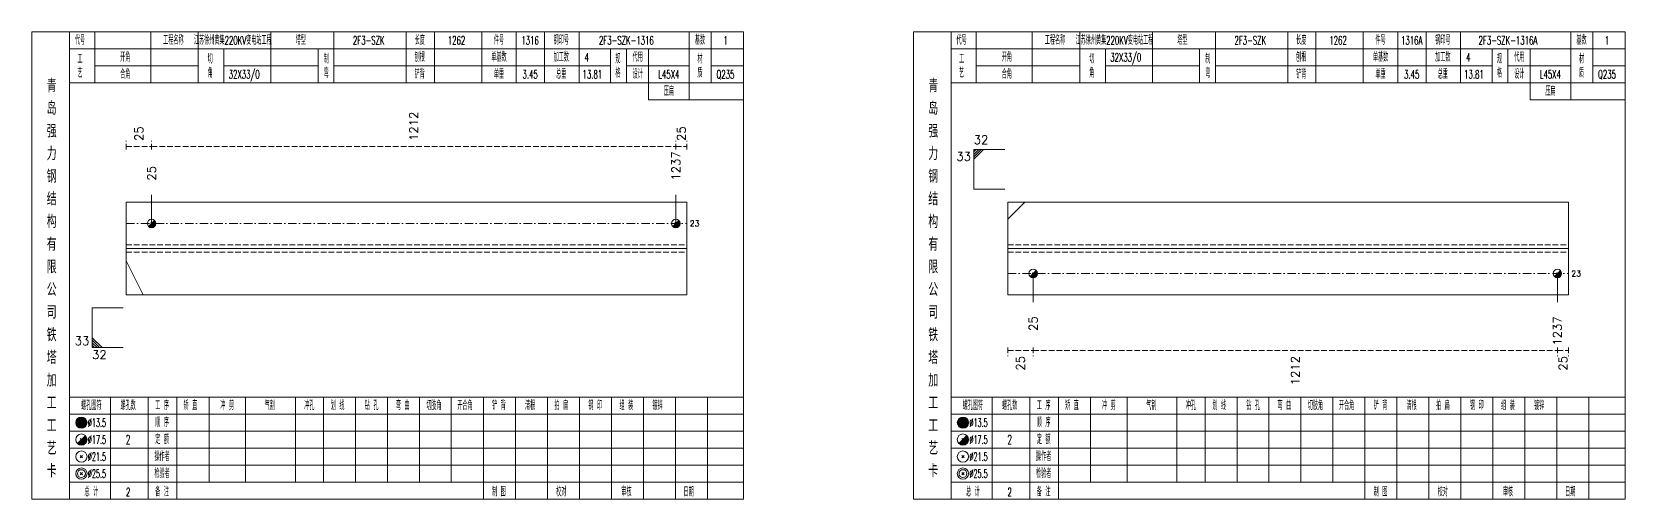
# Model space of a CAD drawing. Extents: x 0 to 4623, y -1159 to 4890.
# Drawn here: x 1557 to 2120, y 225 to 390 of the extents above; entities that cross this region are included whole.
import ezdxf
from ezdxf.enums import TextEntityAlignment as Align

# ---------------------------------------------------------------- set-up
doc = ezdxf.new("R2010")
doc.units = 0
doc.header["$MEASUREMENT"] = 0
doc.linetypes.add('一点画线', pattern=[5.2, 3, -1, 0.2, -1])
doc.linetypes.add('虚线', pattern=[2.75, 2, -0.75])
doc.layers.get('0').update_dxf_attribs({"linetype": 'CONTINUOUS', "lineweight": 25})
for name, color, linetype, lineweight in [('1', 7, 'CONTINUOUS', 25), ('4', 7, 'CONTINUOUS', 25), ('5', 7, 'CONTINUOUS', 25)]:
    doc.layers.add(name, color=color, linetype=linetype, lineweight=lineweight)
doc.styles.get("Standard").update_dxf_attribs({"font": 'simplex.shx', "width": 0.7, "height": 3, "bigfont": 'gbhzfs.shx'})

# ---------------------------------------------------------------- blocks, each defined once
blk = doc.blocks.new('孔17.5')
at = {"layer": '5', "color": 7, "linetype": 'Continuous', "lineweight": 13}
for p, q in [((-0.707, -0.707), (0.707, 0.707)), ((-0.2, 0.2), (0.2, -0.2))]:
    blk.add_line(p, q, dxfattribs=at)
blk.add_circle((0, 0), 1, dxfattribs=at)
for radius in [0.9, 0.8, 0.7, 0.6, 0.5, 0.4, 0.3, 0.2, 0.1]:
    blk.add_arc((0, 0), radius, 225, 45, dxfattribs=at)

msp = doc.modelspace()

# ---------------------------------------------------------------- linework, layer by layer
at = {"color": 8, "linetype": '虚线', "lineweight": 9}
for p, q in [((1590.3, 348.5), (1590.3, 351.5)), ((1590.3, 349.5), (1599.3, 349.5)), ((1599.3, 348.5), (1599.3, 351.5)), ((1599.3, 348.5), (1599.3, 351.5)), ((1599.3, 349.5), (1784.476, 349.5)), ((1784.476, 348.5), (1784.476, 351.5)), ((1784.476, 348.5), (1784.476, 351.5)), ((1784.476, 349.5), (1788.4, 349.5)), ((1788.4, 348.5), (1788.4, 351.5)), ((1901.7, 278.5), (1901.7, 275.5)), ((1901.7, 277.5), (1910.7, 277.5)), ((1910.7, 278.5), (1910.7, 275.5)), ((1910.7, 278.5), (1910.7, 275.5)), ((1910.7, 277.5), (2095.876, 277.5)), ((2095.876, 278.5), (2095.876, 275.5)), ((2095.876, 278.5), (2095.876, 275.5)), ((2095.876, 277.5), (2099.8, 277.5)), ((2099.8, 278.5), (2099.8, 275.5))]:
    msp.add_line(p, q, dxfattribs=at)
at = {"color": 7, "linetype": 'Continuous', "lineweight": 13}
for p, q in [((1889.7, 348.5), (1900.7, 348.5)), ((1889.7, 334.5), (1889.7, 348.5)), ((1890.575, 348.5), (1889.7, 347.625)), ((1891.45, 348.5), (1889.7, 346.75)), ((1892.325, 348.5), (1889.7, 345.875)), ((1893.2, 348.5), (1889.7, 345)), ((1599.3, 322.333), (1599.3, 332.5)), ((1784.476, 322.333), (1784.476, 332.5)), ((1889.7, 334.5), (1900.7, 334.5)), ((1901.7, 323.833), (1907.7, 329.833)), ((1590.3, 309.144), (1596.3, 297.167)), ((1910.7, 304.667), (1910.7, 294.5)), ((2095.876, 304.667), (2095.876, 294.5)), ((1578.3, 292.5), (1589.3, 292.5)), ((1578.3, 292.5), (1578.3, 278.5)), ((1581.8, 278.5), (1578.3, 282)), ((1580.925, 278.5), (1578.3, 281.125)), ((1580.05, 278.5), (1578.3, 280.25)), ((1579.175, 278.5), (1578.3, 279.375)), ((1578.3, 278.5), (1589.3, 278.5))]:
    msp.add_line(p, q, dxfattribs=at)
at = {"color": 7, "linetype": 'Continuous', "lineweight": 18}
for p, q in [((1590.3, 329.833), (1590.3, 297.167)), ((1590.3, 329.833), (1788.4, 329.833)), ((1788.4, 329.833), (1788.4, 297.167)), ((1901.7, 329.833), (1901.7, 297.167)), ((1901.7, 329.833), (2099.8, 329.833)), ((2099.8, 329.833), (2099.8, 297.167)), ((1590.3, 313.5), (1788.4, 313.5)), ((1901.7, 313.5), (2099.8, 313.5))]:
    msp.add_line(p, q, dxfattribs=at)
at = {"color": 3, "linetype": '一点画线', "lineweight": 13}
for p, q in [((1590.3, 322.333), (1788.4, 322.333)), ((1901.7, 304.667), (2099.8, 304.667))]:
    msp.add_line(p, q, dxfattribs=at)
at = {"color": 1, "linetype": '虚线', "lineweight": 18}
for p, q in [((1590.3, 314.833), (1788.4, 314.833)), ((1590.3, 312.167), (1788.4, 312.167)), ((1901.7, 314.833), (2099.8, 314.833)), ((1901.7, 312.167), (2099.8, 312.167))]:
    msp.add_line(p, q, dxfattribs=at)
at = {"layer": '1', "color": 7, "linetype": 'Continuous', "lineweight": 18}
for p, q in [((1590.3, 297.167), (1788.4, 297.167)), ((1901.7, 297.167), (2099.8, 297.167))]:
    msp.add_line(p, q, dxfattribs=at)
at = {"layer": '4', "color": 1, "linetype": 'Continuous', "lineweight": 18}
for p, q in [((1570.3, 225), (1570.3, 390)), ((1579.2, 372), (1579.2, 390)), ((1599, 372), (1599, 390)), ((1615.8, 372), (1615.8, 390)), ((1641.4, 372), (1641.4, 390)), ((1663.7, 372), (1663.7, 390)), ((1689.2, 372), (1689.2, 390)), ((1699.2, 372), (1699.2, 390)), ((1715.9, 372), (1715.9, 390)), ((1728.1, 372), (1728.1, 390)), ((1738.1, 372), (1738.1, 390)), ((1750.3, 372), (1750.3, 390)), ((1789.2, 366), (1789.2, 390)), ((1797, 372), (1797, 390)), ((1881.7, 225), (1881.7, 390)), ((1890.6, 372), (1890.6, 390)), ((1910.4, 372), (1910.4, 390)), ((1927.2, 372), (1927.2, 390)), ((1952.8, 372), (1952.8, 390)), ((1975.1, 372), (1975.1, 390)), ((2000.6, 372), (2000.6, 390)), ((2010.6, 372), (2010.6, 390)), ((2027.3, 372), (2027.3, 390)), ((2039.5, 372), (2039.5, 390)), ((2049.5, 372), (2049.5, 390)), ((2061.7, 372), (2061.7, 390)), ((2100.6, 366), (2100.6, 390)), ((2108.4, 372), (2108.4, 390)), ((1570.3, 384), (1808.4, 384)), ((1624.8, 372), (1624.8, 384)), ((1658.1, 372), (1658.1, 384)), ((1761.4, 372), (1761.4, 384)), ((1767, 372), (1767, 384)), ((1774.8, 366), (1774.8, 384)), ((1881.7, 384), (2119.8, 384)), ((1936.2, 372), (1936.2, 384)), ((1969.5, 372), (1969.5, 384)), ((2072.8, 372), (2072.8, 384)), ((2078.4, 372), (2078.4, 384)), ((2086.2, 366), (2086.2, 384)), ((1579.2, 378), (1615.8, 378)), ((1624.8, 378), (1658.1, 378)), ((1663.7, 378), (1761.4, 378)), ((1767, 378), (1789.2, 378)), ((1797, 378), (1808.4, 378)), ((1890.6, 378), (1927.2, 378)), ((1936.2, 378), (1969.5, 378)), ((1975.1, 378), (2072.8, 378)), ((2078.4, 378), (2100.6, 378)), ((2108.4, 378), (2119.8, 378)), ((1570.3, 372), (1808.4, 372)), ((1881.7, 372), (2119.8, 372)), ((1774.8, 366), (1808.4, 366)), ((2086.2, 366), (2119.8, 366)), ((1570.3, 261), (1808.4, 261)), ((1584.8, 225), (1584.8, 261)), ((1598.1, 225), (1598.1, 261)), ((1608.2, 225), (1608.2, 261)), ((1619.6, 231), (1619.6, 261)), ((1632.5, 231), (1632.5, 261)), ((1650.1, 231), (1650.1, 261)), ((1660, 231), (1660, 261)), ((1671.3, 231), (1671.3, 261)), ((1682.6, 231), (1682.6, 261)), ((1693.9, 231), (1693.9, 261)), ((1705.1, 231), (1705.1, 261)), ((1716.5, 231), (1716.5, 261)), ((1727.8, 231), (1727.8, 261)), ((1739.1, 231), (1739.1, 261)), ((1750.4, 231), (1750.4, 261)), ((1761.7, 231), (1761.7, 261)), ((1773, 231), (1773, 261)), ((1784.3, 231), (1784.3, 261)), ((1795.6, 231), (1795.6, 261)), ((1881.7, 261), (2119.8, 261)), ((1896.2, 225), (1896.2, 261)), ((1909.5, 225), (1909.5, 261)), ((1919.6, 225), (1919.6, 261)), ((1931, 231), (1931, 261)), ((1943.9, 231), (1943.9, 261)), ((1961.5, 231), (1961.5, 261)), ((1971.4, 231), (1971.4, 261)), ((1982.7, 231), (1982.7, 261)), ((1994, 231), (1994, 261)), ((2005.3, 231), (2005.3, 261)), ((2016.5, 231), (2016.5, 261)), ((2027.9, 231), (2027.9, 261)), ((2039.2, 231), (2039.2, 261)), ((2050.5, 231), (2050.5, 261)), ((2061.8, 231), (2061.8, 261)), ((2073.1, 231), (2073.1, 261)), ((2084.4, 231), (2084.4, 261)), ((2095.7, 231), (2095.7, 261)), ((2107, 231), (2107, 261)), ((1570.3, 255), (1808.4, 255)), ((1881.7, 255), (2119.8, 255)), ((1570.3, 249), (1808.4, 249)), ((1881.7, 249), (2119.8, 249)), ((1570.3, 243), (1808.4, 243)), ((1881.7, 243), (2119.8, 243)), ((1570.3, 237), (1808.4, 237)), ((1881.7, 237), (2119.8, 237)), ((1570.3, 231), (1808.4, 231)), ((1716.5, 225), (1716.5, 231)), ((1727.8, 225), (1727.8, 231)), ((1739.1, 225), (1739.1, 231)), ((1750.4, 225), (1750.4, 231)), ((1761.7, 225), (1761.7, 231)), ((1773, 225), (1773, 231)), ((1784.3, 225), (1784.3, 231)), ((1795.6, 225), (1795.6, 231)), ((1881.7, 231), (2119.8, 231)), ((2027.9, 225), (2027.9, 231)), ((2039.2, 225), (2039.2, 231)), ((2050.5, 225), (2050.5, 231)), ((2061.8, 225), (2061.8, 231)), ((2073.1, 225), (2073.1, 231)), ((2084.4, 225), (2084.4, 231)), ((2095.7, 225), (2095.7, 231)), ((2107, 225), (2107, 231))]:
    msp.add_line(p, q, dxfattribs=at)
at = {"layer": '4', "color": 7, "linetype": 'Continuous', "lineweight": 13}
for p, q in [((1574.3, 251.8), (1574.7, 252.2)), ((1574.7, 251.8), (1574.3, 252.2)), ((1885.7, 251.8), (1886.1, 252.2)), ((1886.1, 251.8), (1885.7, 252.2)), ((1573.086, 244.586), (1575.914, 247.414)), ((1574.1, 246.4), (1574.9, 245.6)), ((1884.486, 244.586), (1887.314, 247.414)), ((1885.5, 246.4), (1886.3, 245.6)), ((1574.1, 239.6), (1574.9, 240.4)), ((1574.1, 240.4), (1574.9, 239.6)), ((1885.5, 239.6), (1886.3, 240.4)), ((1885.5, 240.4), (1886.3, 239.6)), ((1574.1, 233.6), (1574.9, 234.4)), ((1574.1, 234.4), (1574.9, 233.6)), ((1885.5, 233.6), (1886.3, 234.4)), ((1885.5, 234.4), (1886.3, 233.6))]:
    msp.add_line(p, q, dxfattribs=at)
at = {"layer": '4', "color": 1, "linetype": 'Continuous', "lineweight": 18}
for points in [[(1557, 390), (1557, 225), (1808.4, 225), (1808.4, 390)], [(1868.4, 390), (1868.4, 225), (2119.8, 225), (2119.8, 390)]]:
    msp.add_lwpolyline(points, close=True, dxfattribs=at)
at = {"layer": '4', "color": 7, "linetype": 'Continuous', "lineweight": 13}
for centre, radius in [((1574.5, 252), 2), ((1574.5, 252), 1.8), ((1574.5, 252), 1.6), ((1574.5, 252), 1.4), ((1885.9, 252), 2), ((1885.9, 252), 1.8), ((1885.9, 252), 1.6), ((1885.9, 252), 1.4), ((1574.5, 246), 2), ((1574.5, 252), 1.2), ((1574.5, 252), 1), ((1574.5, 252), 0.8), ((1574.5, 252), 0.6), ((1574.5, 252), 0.4), ((1574.5, 252), 0.2), ((1885.9, 246), 2), ((1885.9, 252), 1.2), ((1885.9, 252), 1), ((1885.9, 252), 0.8), ((1885.9, 252), 0.6), ((1885.9, 252), 0.4), ((1885.9, 252), 0.2), ((1574.5, 240), 2), ((1885.9, 240), 2), ((1574.5, 234), 2), ((1574.5, 234), 1.4), ((1885.9, 234), 2), ((1885.9, 234), 1.4)]:
    msp.add_circle(centre, radius, dxfattribs=at)
for centre, radius in [((1574.5, 246), 1.8), ((1574.5, 246), 1.6), ((1574.5, 246), 1.4), ((1574.5, 246), 1.2), ((1574.5, 246), 1), ((1574.5, 246), 0.8), ((1574.5, 246), 0.6), ((1574.5, 246), 0.4), ((1574.5, 246), 0.2), ((1885.9, 246), 1.8), ((1885.9, 246), 1.6), ((1885.9, 246), 1.4), ((1885.9, 246), 1.2), ((1885.9, 246), 1), ((1885.9, 246), 0.8), ((1885.9, 246), 0.6), ((1885.9, 246), 0.4), ((1885.9, 246), 0.2)]:
    msp.add_arc(centre, radius, 225, 45, dxfattribs=at)

# ---------------------------------------------------------------- block references
at = {"color": 7, "linetype": 'Continuous', "lineweight": 13, "xscale": 1.5, "yscale": 1.5, "zscale": 1.5}
for p in [(1599.3, 322.333), (1784.476, 322.333)]:
    msp.add_blockref('孔17.5', p, dxfattribs=at)
at = {"layer": '1', "color": 7, "linetype": 'Continuous', "lineweight": 13, "xscale": 1.5, "yscale": 1.5, "zscale": 1.5}
for p in [(1910.7, 304.667), (2095.876, 304.667)]:
    msp.add_blockref('孔17.5', p, dxfattribs=at)

# ---------------------------------------------------------------- texts
at = {"color": 8, "linetype": 'Continuous', "lineweight": 9}
for s, p in [('1212', (1691.888, 351.5)), ('25', (1594.8, 351.5)), ('25', (1786.438, 351.5))]:
    msp.add_text(s, height=3, rotation=90, dxfattribs=at).set_placement(p, align=Align.MIDDLE_LEFT)
at = {"color": 7, "linetype": 'Continuous', "lineweight": 13}
msp.add_text('32', height=3, dxfattribs=at).set_placement((1889.7, 349.5), align=Align.BOTTOM_LEFT)
for s, p in [('1237', (1784.476, 337.5)), ('25', (1599.3, 337.5))]:
    msp.add_text(s, height=3, rotation=90, dxfattribs=at).set_placement(p, align=Align.MIDDLE_LEFT)
msp.add_text('33', height=3, dxfattribs=at).set_placement((1888.7, 347.5), align=Align.TOP_RIGHT)
for p in [(1789.4, 322.333), (2100.8, 304.667)]:
    msp.add_text('23', height=2, dxfattribs=at).set_placement(p, align=Align.MIDDLE_LEFT)
msp.add_text('33', height=3, dxfattribs=at).set_placement((1577.3, 278.5), align=Align.BOTTOM_RIGHT)
msp.add_text('32', height=3, dxfattribs=at).set_placement((1578.3, 277.5), align=Align.TOP_LEFT)
at = {"color": 8, "linetype": 'Continuous', "lineweight": 9}
for s, p in [('25', (1906.2, 275.5)), ('1212', (2003.288, 275.5)), ('25', (2097.838, 275.5))]:
    msp.add_text(s, height=3, rotation=90, dxfattribs=at).set_placement(p, align=Align.MIDDLE_RIGHT)
at = {"layer": '1', "color": 7, "linetype": 'Continuous', "lineweight": 13}
for s, p in [('25', (1910.7, 289.5)), ('1237', (2095.876, 289.5))]:
    msp.add_text(s, height=3, rotation=90, dxfattribs=at).set_placement(p, align=Align.MIDDLE_RIGHT)
at = {"layer": '4', "color": 1, "linetype": 'Continuous', "lineweight": 13}
for s, height, width, p in [('代号', 3, 0.6, (1574, 387)), ('工程名称', 3, 0.6, (1607, 387)), ('江苏徐州黄集220KV变电站工程', 3, 0.6, (1628, 387)), ('塔型', 3, 0.6, (1652, 387)), ('2F3-SZK', 3, 0.6, (1676, 387)), ('长度', 3, 0.6, (1694, 387)), ('1262', 3, 0.6, (1707, 387)), ('件号', 3, 0.6, (1722, 387)), ('1316', 3, 0.6, (1733, 387)), ('钢印号', 3, 0.6, (1744, 387)), ('2F3-SZK-1316', 3, 0.6, (1767, 387)), ('基数', 3, 0.6, (1793, 387)), ('1', 3, 0.6, (1802, 387)), ('代号', 3, 0.6, (1885.4, 387)), ('工程名称', 3, 0.6, (1918.4, 387)), ('江苏徐州黄集220KV变电站工程', 3, 0.6, (1939.4, 387)), ('塔型', 3, 0.6, (1963.4, 387)), ('2F3-SZK', 3, 0.6, (1987.4, 387)), ('长度', 3, 0.6, (2005.4, 387)), ('1262', 3, 0.6, (2018.4, 387)), ('件号', 3, 0.6, (2033.4, 387)), ('1316A', 3, 0.6, (2044.4, 387)), ('钢印号', 3, 0.6, (2055.4, 387)), ('2F3-SZK-1316A', 3, 0.6, (2078.4, 387)), ('基数', 3, 0.6, (2104.4, 387)), ('1', 3, 0.6, (2113.4, 387)), ('开角', 3, 0.6, (1590, 381)), ('刨根', 3, 0.6, (1694, 381)), ('单基数', 3, 0.6, (1722, 381)), ('加工数', 3, 0.6, (1744, 381)), ('代用', 3, 0.6, (1771, 381)), ('开角', 3, 0.6, (1901.4, 381)), ('32X33/0', 3, 0.6, (1943.4, 381)), ('刨根', 3, 0.6, (2005.4, 381)), ('单基数', 3, 0.6, (2033.4, 381)), ('加工数', 3, 0.6, (2055.4, 381)), ('代用', 3, 0.6, (2082.4, 381)), ('工', 3, 0.6, (1574, 380.4)), ('艺', 3, 0.6, (1574, 375.4)), ('切', 3, 0.6, (1620, 380.4)), ('角', 3, 0.6, (1620, 375.4)), ('制', 3, 0.6, (1661, 380.4)), ('弯', 3, 0.6, (1661, 375.4)), ('4', 3, 0.6, (1753, 381)), ('格', 3, 0.6, (1764, 375.4)), ('规', 3, 0.6, (1764, 380.4)), ('材', 3, 0.6, (1793, 380.4)), ('质', 3, 0.6, (1793, 375.4)), ('工', 3, 0.6, (1885.4, 380.4)), ('艺', 3, 0.6, (1885.4, 375.4)), ('切', 3, 0.6, (1931.4, 380.4)), ('角', 3, 0.6, (1931.4, 375.4)), ('制', 3, 0.6, (1972.4, 380.4)), ('弯', 3, 0.6, (1972.4, 375.4)), ('4', 3, 0.6, (2064.4, 381)), ('格', 3, 0.6, (2075.4, 375.4)), ('规', 3, 0.6, (2075.4, 380.4)), ('材', 3, 0.6, (2104.4, 380.4)), ('质', 3, 0.6, (2104.4, 375.4)), ('青', 4.6, 0.8, (1564, 371)), ('合角', 3, 0.6, (1590, 375)), ('32X33/0', 3, 0.6, (1632, 375)), ('铲背', 3, 0.6, (1694, 375)), ('单重', 3, 0.6, (1722, 375)), ('3.45', 3, 0.6, (1733, 375)), ('总重', 3, 0.6, (1744, 375)), ('13.81', 3, 0.6, (1755, 375)), ('设计', 3, 0.6, (1771, 375)), ('L45X4', 3, 0.6, (1782, 375)), ('Q235', 3, 0.6, (1802, 375)), ('青', 4.6, 0.8, (1875.4, 371)), ('合角', 3, 0.6, (1901.4, 375)), ('铲背', 3, 0.6, (2005.4, 375)), ('单重', 3, 0.6, (2033.4, 375)), ('3.45', 3, 0.6, (2044.4, 375)), ('总重', 3, 0.6, (2055.4, 375)), ('13.81', 3, 0.6, (2066.4, 375)), ('设计', 3, 0.6, (2082.4, 375)), ('L45X4', 3, 0.6, (2093.4, 375)), ('Q235', 3, 0.6, (2113.4, 375)), ('压扁', 3, 0.6, (1782, 369)), ('压扁', 3, 0.6, (2093.4, 369)), ('岛', 4.6, 0.8, (1564, 363)), ('岛', 4.6, 0.8, (1875.4, 363)), ('强', 4.6, 0.8, (1564, 355)), ('强', 4.6, 0.8, (1875.4, 355)), ('力', 4.6, 0.8, (1564, 347)), ('力', 4.6, 0.8, (1875.4, 347)), ('钢', 4.6, 0.8, (1564, 339)), ('钢', 4.6, 0.8, (1875.4, 339)), ('结', 4.6, 0.8, (1564, 331)), ('结', 4.6, 0.8, (1875.4, 331)), ('构', 4.6, 0.8, (1564, 323)), ('构', 4.6, 0.8, (1875.4, 323)), ('有', 4.6, 0.8, (1564, 315)), ('有', 4.6, 0.8, (1875.4, 315)), ('限', 4.6, 0.8, (1564, 307)), ('限', 4.6, 0.8, (1875.4, 307)), ('公', 4.6, 0.8, (1564, 299)), ('公', 4.6, 0.8, (1875.4, 299)), ('司', 4.6, 0.8, (1564, 291)), ('司', 4.6, 0.8, (1875.4, 291)), ('铁', 4.6, 0.8, (1564, 283)), ('铁', 4.6, 0.8, (1875.4, 283)), ('塔', 4.6, 0.8, (1564, 275)), ('塔', 4.6, 0.8, (1875.4, 275)), ('加', 4.6, 0.8, (1564, 267)), ('加', 4.6, 0.8, (1875.4, 267)), ('工', 4.6, 0.8, (1564, 259)), ('螺孔图符', 3, 0.6, (1578, 258)), ('螺孔数', 3, 0.6, (1591, 258)), ('工 序', 3, 0.6, (1603, 258)), ('矫 直', 3, 0.6, (1613, 258)), ('冲 剪', 3, 0.6, (1626, 258)), ('气割', 3, 0.6, (1641, 258)), ('冲孔', 3, 0.6, (1655, 258)), ('划 线', 3, 0.6, (1665, 258)), ('钻 孔', 3, 0.6, (1677, 258)), ('弯 曲', 3, 0.6, (1688, 258)), ('切肢角', 3, 0.6, (1699, 258)), ('开合角', 3, 0.6, (1710, 258)), ('铲 背', 3, 0.6, (1722, 258)), ('清根', 3, 0.6, (1733, 258)), ('拍 扁', 3, 0.6, (1744, 258)), ('钢 印', 3, 0.6, (1756, 258)), ('组 装', 3, 0.6, (1767, 258)), ('镀锌', 3, 0.6, (1778, 258)), ('工', 4.6, 0.8, (1875.4, 259)), ('螺孔图符', 3, 0.6, (1889.4, 258)), ('螺孔数', 3, 0.6, (1902.4, 258)), ('工 序', 3, 0.6, (1914.4, 258)), ('矫 直', 3, 0.6, (1924.4, 258)), ('冲 剪', 3, 0.6, (1937.4, 258)), ('气割', 3, 0.6, (1952.4, 258)), ('冲孔', 3, 0.6, (1966.4, 258)), ('划 线', 3, 0.6, (1976.4, 258)), ('钻 孔', 3, 0.6, (1988.4, 258)), ('弯 曲', 3, 0.6, (1999.4, 258)), ('切肢角', 3, 0.6, (2010.4, 258)), ('开合角', 3, 0.6, (2021.4, 258)), ('铲 背', 3, 0.6, (2033.4, 258)), ('清根', 3, 0.6, (2044.4, 258)), ('拍 扁', 3, 0.6, (2055.4, 258)), ('钢 印', 3, 0.6, (2067.4, 258)), ('组 装', 3, 0.6, (2078.4, 258)), ('镀锌', 3, 0.6, (2089.4, 258)), ('%%C13.5', 3, 0.5, (1580, 252)), ('顺 序', 3, 0.6, (1603, 252)), ('%%C13.5', 3, 0.5, (1891.4, 252)), ('顺 序', 3, 0.6, (1914.4, 252)), ('工', 4.6, 0.8, (1564, 251)), ('定 额', 3, 0.6, (1603, 246)), ('工', 4.6, 0.8, (1875.4, 251)), ('定 额', 3, 0.6, (1914.4, 246)), ('艺', 4.6, 0.8, (1564, 243)), ('%%C17.5', 3, 0.5, (1580, 246)), ('2', 3.2, 0.6, (1591, 246)), ('艺', 4.6, 0.8, (1875.4, 243)), ('%%C17.5', 3, 0.5, (1891.4, 246)), ('2', 3.2, 0.6, (1902.4, 246)), ('卡', 4.6, 0.8, (1564, 235)), ('%%C21.5', 3, 0.5, (1580, 240)), ('操作者', 3, 0.6, (1603, 240)), ('卡', 4.6, 0.8, (1875.4, 235)), ('%%C21.5', 3, 0.5, (1891.4, 240)), ('操作者', 3, 0.6, (1914.4, 240)), ('%%C25.5', 3, 0.5, (1580, 234)), ('检验者', 3, 0.6, (1603, 234)), ('%%C25.5', 3, 0.5, (1891.4, 234)), ('检验者', 3, 0.6, (1914.4, 234)), ('总 计', 3, 0.6, (1578, 227.5)), ('2', 3, 0.6, (1591, 227.5)), ('备 注', 3, 0.6, (1603, 227.5)), ('制 图', 3, 0.6, (1722, 227.5)), ('校对', 3, 0.6, (1744, 227.5)), ('审核', 3, 0.6, (1767, 227.5)), ('日期', 3, 0.6, (1789, 227.5)), ('总 计', 3, 0.6, (1889.4, 227.5)), ('2', 3, 0.6, (1902.4, 227.5)), ('备 注', 3, 0.6, (1914.4, 227.5)), ('制 图', 3, 0.6, (2033.4, 227.5)), ('校对', 3, 0.6, (2055.4, 227.5)), ('审核', 3, 0.6, (2078.4, 227.5)), ('日期', 3, 0.6, (2100.4, 227.5))]:
    msp.add_text(s, height=height, dxfattribs=dict(at, width=width)).set_placement(p, align=Align.MIDDLE_CENTER)

doc.saveas('drawing.dxf')
